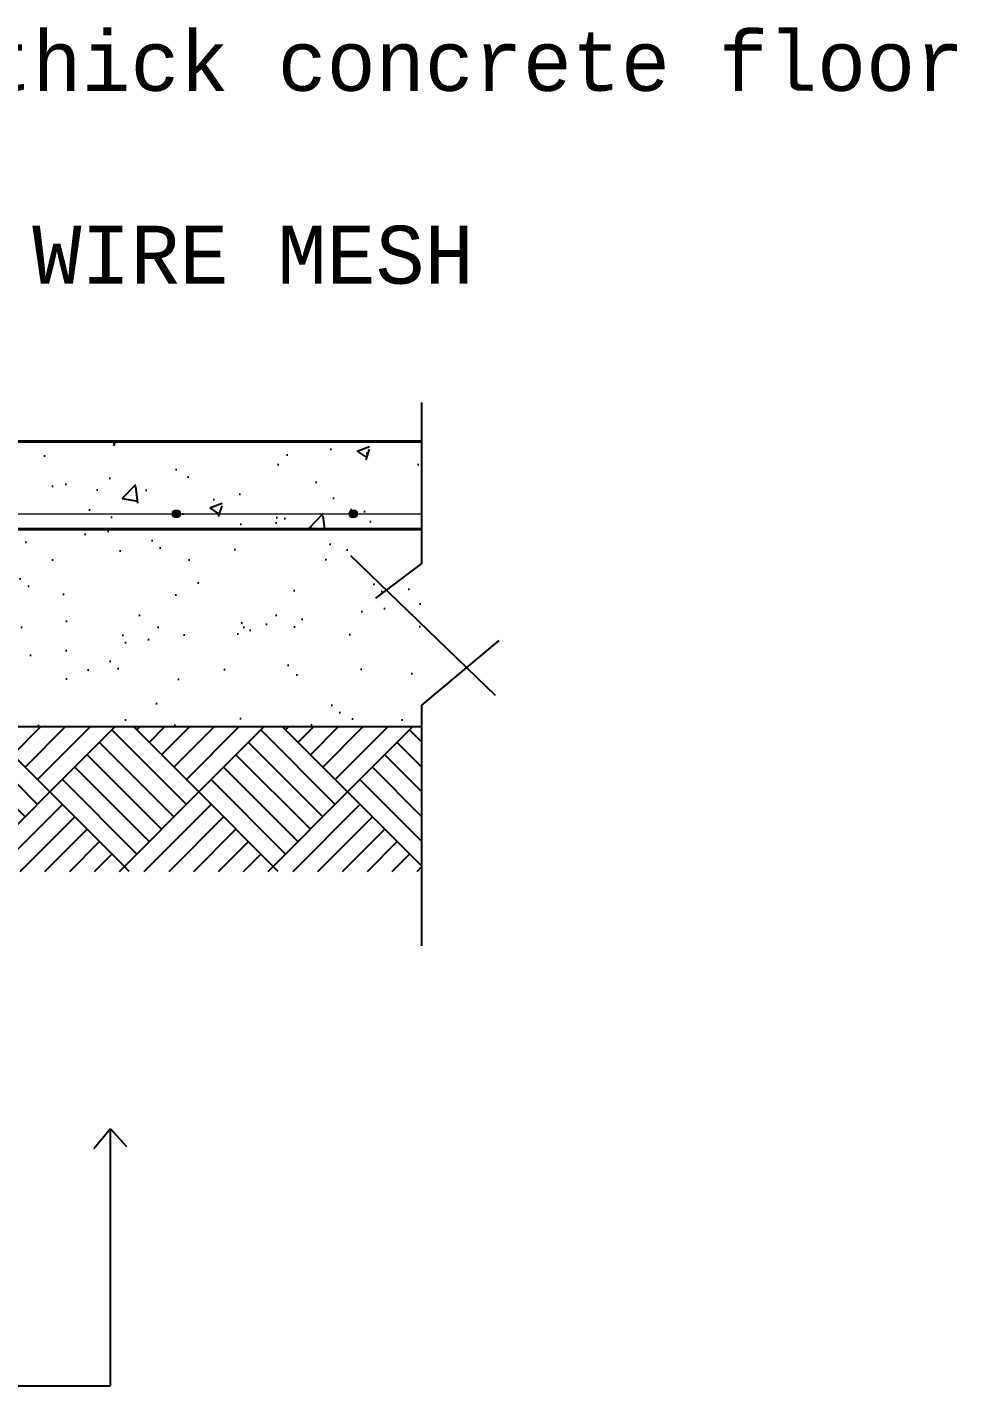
# Model space of a CAD drawing. Header units: inches. Extents: x 8351 to 42256, y 21052 to 33437.
# Drawn here: x 8657.5 to 8699.9, y 24070.5 to 24132.5 of the extents above; entities that cross this region are included whole.
import ezdxf

# ---------------------------------------------------------------- set-up
doc = ezdxf.new("R2010")
doc.units = ezdxf.units.IN
doc.header["$MEASUREMENT"] = 0
doc.layers.add('A-ANNO-TEXT', color=2, linetype='Continuous')
doc.layers.add('A-FLOR-STRS', color=7, linetype='Continuous', lineweight=0)
doc.styles.get("Standard").update_dxf_attribs({"font": 'consolab.ttf', "height": 11})

msp = doc.modelspace()

# ---------------------------------------------------------------- hatches: boundary and pattern name
h = msp.add_hatch()
h.set_pattern_fill('AR-CONC', color=8, scale=0.8, style=0)
h.set_pattern_definition([(50, (-148085.01, 22322.4577), (5.73808146, -0.50201708), [0.6, -6.6]), (355, (-148085.01, 22322.458), (-1.11001067, 6.01753707), [0.48, -5.28]), (100.4514, (-148084.5316, 22322.416), (4.62807505, 5.51551634), [0.50992152, -5.6091369]), (46.1842, (-148085.01, 22324.058), (8.5379284, -1.3241521), [0.9, -9.9]), (96.6356, (-148084.298, 22323.947), (7.47730164, 7.79294297), [0.7648823, -8.413704]), (351.1842, (-148085.01, 22324.058), (7.47729556, 7.7929488), [0.72, -7.92]), (21, (-148084.21, 22323.6577), (4.77525642, -3.22095113), [0.6, -6.6]), (326, (-148084.21, 22323.658), (1.94652266, 5.80120036), [0.48, -5.28]), (71.4514, (-148083.812, 22323.3893), (6.72178103, 2.58024397), [0.50992152, -5.6091369]), (37.5, (-148085.0098, 22322.4577), (0.097278843, 2.66315083), [0, -5.216, 0, -5.36, 0, -5.3]), (7.5, (-148085.0098, 22322.4577), (2.1045563, 3.155293695), [0, -3.056, 0, -5.096, 0, -2.02]), (327.5, (-148086.7938, 22322.4577), (4.27057949, -0.180438974), [0, -2, 0, -6.24, 0, -8.28]), (317.5, (-148087.5938, 22322.4577), (4.665489355, 0.80083986), [0, -2.6, 0, -4.144, 0, -5.88])])
edge = h.paths.add_edge_path()
edge.add_line((8675.457, 24113.563), (8639.478, 24113.563))
edge.add_spline(control_points=[(8639.478, 24113.563), (8639.407, 24113.557), (8639.336, 24113.555), (8639.266, 24113.563)], knot_values=[5.468447, 5.468447, 5.468447, 5.468447, 5.682646, 5.682646, 5.682646, 5.682646], degree=3, periodic=0)
edge.add_line((8639.266, 24113.563), (8638.244, 24113.563))
edge.add_spline(control_points=[(8638.244, 24113.563), (8638.046, 24113.531), (8637.845, 24113.554), (8637.644, 24113.563)], knot_values=[3.830592, 3.830592, 3.830592, 3.830592, 4.430197, 4.430197, 4.430197, 4.430197], degree=3, periodic=0)
edge.add_line((8637.644, 24113.563), (8637.219, 24113.563))
edge.add_spline(control_points=[(8637.219, 24113.563), (8636.774, 24113.549), (8636.33, 24113.503), (8635.888, 24113.563)], knot_values=[2.074247, 2.074247, 2.074247, 2.074247, 3.407323, 3.407323, 3.407323, 3.407323], degree=3, periodic=0)
edge.add_line((8635.888, 24113.563), (8605.169, 24113.563))
edge.add_line((8605.169, 24113.563), (8605.169, 24109.563))
edge.add_line((8605.169, 24109.563), (8634.889, 24109.563))
edge.add_spline(control_points=[(8634.889, 24109.563), (8634.938, 24109.571), (8635.108, 24109.594), (8635.277, 24109.58), (8635.398, 24109.563)], knot_values=[1.068767, 1.068767, 1.068767, 1.068767, 1.215198, 1.58148, 1.58148, 1.58148, 1.58148], degree=3, periodic=0)
edge.add_line((8635.398, 24109.563), (8638.615, 24109.563))
edge.add_spline(control_points=[(8638.615, 24109.563), (8638.652, 24109.569), (8638.731, 24109.577), (8638.811, 24109.569), (8638.854, 24109.563)], knot_values=[4.807846, 4.807846, 4.807846, 4.807846, 4.920431, 5.051742, 5.051742, 5.051742, 5.051742], degree=3, periodic=0)
edge.add_line((8638.854, 24109.563), (8675.457, 24109.563))
edge.add_line((8675.457, 24109.563), (8675.457, 24113.563))
h = msp.add_hatch()
h.set_pattern_fill('AR-SAND', color=5, scale=2, style=0)
h.set_pattern_definition([(37.5, (-148085.0098, 22322.4577), (-0.125986716, 3.85364754), [0, -3.04, 0, -3.4, 0, -3.25]), (7.5, (-148085.01, 22322.4577), (3.53955341, 5.64429213), [0, -1.64, 0, -2.74, 0, -1.05]), (327.5, (-148087.4698, 22322.4577), (6.22828372, 0.01131811), [0, -1, 0, -3.6, 0, -4.7]), (317.5, (-148087.47, 22322.458), (6.0122532, 1.75535113), [0, -0.5, 0, -2.36, 0, -2.7])])
edge = h.paths.add_edge_path()
edge.add_line((8675.457, 24109.563), (8639.929, 24109.563))
edge.add_spline(control_points=[(8639.478, 24109.481), (8639.598, 24109.492), (8639.718, 24109.518), (8639.839, 24109.544)], knot_values=[5.682646, 5.682646, 5.682646, 5.682646, 6.044861, 6.044861, 6.044861, 6.044861], degree=3, periodic=0)
edge.add_line((8639.839, 24109.544), (8639.839, 24100.563))
edge.add_line((8639.839, 24100.563), (8675.457, 24100.563))
edge.add_line((8675.457, 24100.563), (8675.457, 24109.563))
h.paths.add_polyline_path([(8633.839, 24109.563), (8605.169, 24109.563), (8605.169, 24100.563), (8633.839, 24100.563)])
h = msp.add_hatch()
h.set_pattern_fill('AR-PARQ1', color=8, scale=0.4, angle=45, style=0)
h.set_pattern_definition([(135, (-148085.01, 22322.4577), (-6.7882251, 4e-16), [4.8, -4.8]), (135, (-148084.444, 22323.0234), (-6.7882251, 4e-16), [4.8, -4.8]), (135, (-148083.8784, 22323.589), (-6.7882251, 4e-16), [4.8, -4.8]), (135, (-148083.3127, 22324.155), (-6.7882251, 4e-16), [4.8, -4.8]), (135, (-148082.747, 22324.7205), (-6.7882251, 4e-16), [4.8, -4.8]), (135, (-148082.1813, 22325.286), (-6.7882251, 4e-16), [4.8, -4.8]), (135, (-148081.6157, 22325.852), (-6.7882251, 4e-16), [4.8, -4.8]), (45, (-148088.404, 22325.852), (6.7882251, -4e-16), [4.8, -4.8]), (45, (-148088.9696, 22326.4175), (6.7882251, -4e-16), [4.8, -4.8]), (45, (-148089.5352, 22326.983), (6.7882251, -4e-16), [4.8, -4.8]), (45, (-148090.101, 22327.549), (6.7882251, -4e-16), [4.8, -4.8]), (45, (-148090.6666, 22328.1146), (6.7882251, -4e-16), [4.8, -4.8]), (45, (-148091.2323, 22328.6803), (6.7882251, -4e-16), [4.8, -4.8]), (45, (-148091.798, 22329.246), (6.7882251, -4e-16), [4.8, -4.8])])
h.paths.add_polyline_path([(8675.457, 24093.964), (8675.457, 24100.563), (8648.839, 24100.563), (8648.839, 24093.964)])
at = {"layer": 'A-FLOR-STRS', "lineweight": 9}
h = msp.add_hatch(color=1, dxfattribs=at)
h.dxf.hatch_style = 1
h.paths.add_polyline_path([(8664.269, 24110.456, 0.414214), (8664.081, 24110.268, 0.414214), (8664.269, 24110.081)])
h.paths.add_polyline_path([(8664.269, 24110.456), (8664.269, 24110.268), (8664.456, 24110.268, 0.414214)])
h.paths.add_polyline_path([(8664.456, 24110.268), (8664.269, 24110.268), (8664.269, 24110.081, 0.414214)])
h = msp.add_hatch(color=1, dxfattribs=at)
h.dxf.hatch_style = 1
h.paths.add_polyline_path([(8664.269, 24110.456, 0.414214), (8664.081, 24110.268, 0.414214), (8664.269, 24110.081)])
h.paths.add_polyline_path([(8664.269, 24110.456), (8664.269, 24110.268), (8664.456, 24110.268, 0.414214)])
h.paths.add_polyline_path([(8664.456, 24110.268), (8664.269, 24110.268), (8664.269, 24110.081, 0.414214)])
h = msp.add_hatch(color=1, dxfattribs=at)
h.dxf.hatch_style = 1
h.paths.add_polyline_path([(8672.341, 24110.456, 0.414214), (8672.154, 24110.268, 0.414214), (8672.341, 24110.081)])
h.paths.add_polyline_path([(8672.341, 24110.456), (8672.341, 24110.268), (8672.529, 24110.268, 0.414214)])
h.paths.add_polyline_path([(8672.529, 24110.268), (8672.341, 24110.268), (8672.341, 24110.081, 0.414214)])
h = msp.add_hatch(color=1, dxfattribs=at)
h.dxf.hatch_style = 1
h.paths.add_polyline_path([(8672.341, 24110.456, 0.414214), (8672.154, 24110.268, 0.414214), (8672.341, 24110.081)])
h.paths.add_polyline_path([(8672.341, 24110.456), (8672.341, 24110.268), (8672.529, 24110.268, 0.414214)])
h.paths.add_polyline_path([(8672.529, 24110.268), (8672.341, 24110.268), (8672.341, 24110.081, 0.414214)])

# ---------------------------------------------------------------- linework, layer by layer
at = {"color": 7}
for p, q in [((8675.457, 24115.339), (8675.457, 24107.985)), ((8678.824, 24101.987), (8672.229, 24108.359)), ((8673.368, 24106.427), (8675.457, 24107.985)), ((8678.976, 24104.49), (8675.457, 24101.538)), ((8675.457, 24101.538), (8675.457, 24090.573)), ((8648.839, 24100.563), (8675.457, 24100.563))]:
    msp.add_line(p, q, dxfattribs=at)
at = {"color": 7, "lineweight": 40}
for p, q in [((8605.169, 24113.563), (8675.457, 24113.563)), ((8605.169, 24109.563), (8675.457, 24109.563)), ((8638.615, 24109.563), (8675.457, 24109.563))]:
    msp.add_line(p, q, dxfattribs=at)
at = {"color": 8}
for p, q in [((8661.272, 24082.218), (8660.516, 24081.309)), ((8661.272, 24070.504), (8661.272, 24082.218)), ((8661.272, 24082.218), (8661.994, 24081.416)), ((8644.022, 24070.504), (8661.272, 24070.504))]:
    msp.add_line(p, q, dxfattribs=at)
at = {"layer": 'A-FLOR-STRS', "color": 1, "lineweight": 9}
msp.add_line((8643.877, 24110.268), (8675.457, 24110.268), dxfattribs=at)
msp.add_line((8643.877, 24110.268), (8675.457, 24110.268), dxfattribs=at)
for centre in [(8664.269, 24110.268), (8664.269, 24110.268), (8672.341, 24110.268), (8672.341, 24110.268)]:
    msp.add_circle(centre, 0.188, dxfattribs=at)

# ---------------------------------------------------------------- texts
at = {"layer": 'A-ANNO-TEXT', "color": 7, "lineweight": 9}
for s, p in [('5"  thick concrete floor', (8646.525, 24129.555)), ('WIRE MESH', (8657.705, 24120.762))]:
    msp.add_text(s, height=2.64, dxfattribs=at).set_placement(p)

doc.saveas('drawing.dxf')
